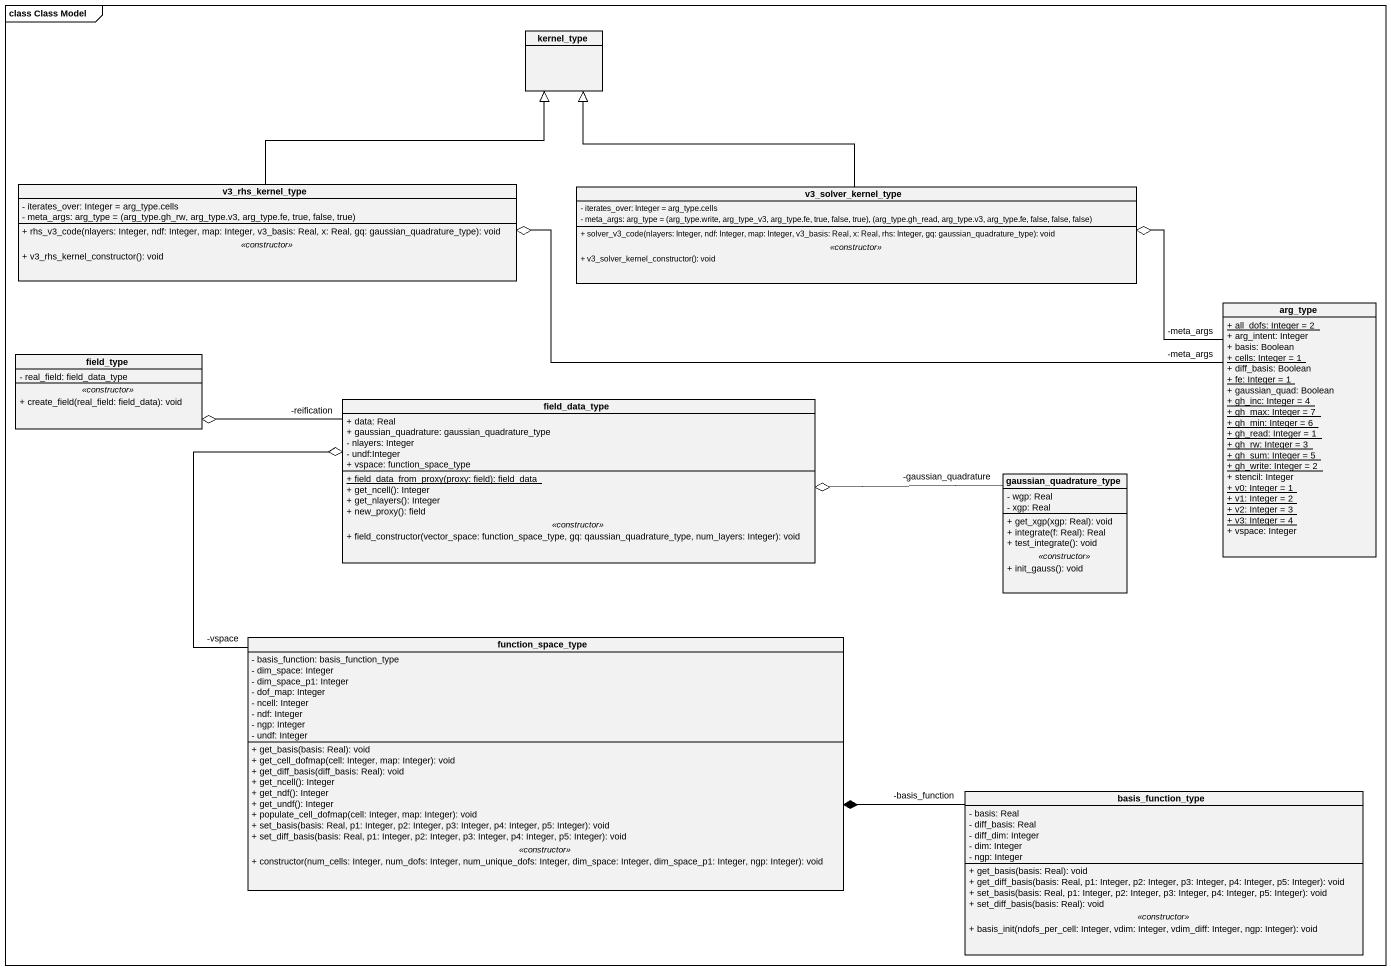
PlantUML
@startuml
mainframe class Class Model
hide circle
hide empty members
skinparam classAttributeIconSize 0
class kernel_type
class v3_rhs_kernel_type {
  - iterates_over: Integer = arg_type.cells
  {field} - meta_args: arg_type = (arg_type.gh_rw, arg_type.v3, arg_type.fe, true, false, true)
  --
  + rhs_v3_code(nlayers: Integer, ndf: Integer, map: Integer, v3_basis: Real, x: Real, gq: gaussian_quadrature_type): void
  .. <<constructor>> ..
  + v3_rhs_kernel_constructor(): void
}
class v3_solver_kernel_type {
  - iterates_over: Integer = arg_type.cells
  {field} - meta_args: arg_type = (arg_type.write, arg_type_v3, arg_type.fe, true, false, true), (arg_type.gh_read, arg_type.v3, arg_type.fe, false, false, false)
  --
  + solver_v3_code(nlayers: Integer, ndf: Integer, map: Integer, v3_basis: Real, x: Real, rhs: Integer, gq: gaussian_quadrature_type): void
  .. <<constructor>> ..
  + v3_solver_kernel_constructor(): void
}
class arg_type {
  {static} + all_dofs: Integer = 2
  + arg_intent: Integer
  + basis: Boolean
  {static} + cells: Integer = 1
  + diff_basis: Boolean
  {static} + fe: Integer = 1
  + gaussian_quad: Boolean
  {static} + gh_inc: Integer = 4
  {static} + gh_max: Integer = 7
  {static} + gh_min: Integer = 6
  {static} + gh_read: Integer = 1
  {static} + gh_rw: Integer = 3
  {static} + gh_sum: Integer = 5
  {static} + gh_write: Integer = 2
  + stencil: Integer
  {static} + v0: Integer = 1
  {static} + v1: Integer = 2
  {static} + v2: Integer = 3
  {static} + v3: Integer = 4
  + vspace: Integer
}
class field_type {
  - real_field: field_data_type
  .. <<constructor>> ..
  + create_field(real_field: field_data): void
}
class field_data_type {
  + data: Real
  + gaussian_quadrature: gaussian_quadrature_type
  - nlayers: Integer
  - undf:Integer
  + vspace: function_space_type
  --
  {static} + field_data_from_proxy(proxy: field): field_data
  + get_ncell(): Integer
  + get_nlayers(): Integer
  + new_proxy(): field
  .. <<constructor>> ..
  + field_constructor(vector_space: function_space_type, gq: qaussian_quadrature_type, num_layers: Integer): void
}
class gaussian_quadrature_type {
  - wgp: Real
  - xgp: Real
  --
  + get_xgp(xgp: Real): void
  + integrate(f: Real): Real
  + test_integrate(): void
  .. <<constructor>> ..
  + init_gauss(): void
}
class function_space_type {
  - basis_function: basis_function_type
  - dim_space: Integer
  - dim_space_p1: Integer
  - dof_map: Integer
  - ncell: Integer
  - ndf: Integer
  - ngp: Integer
  - undf: Integer
  --
  + get_basis(basis: Real): void
  + get_cell_dofmap(cell: Integer, map: Integer): void
  + get_diff_basis(diff_basis: Real): void
  + get_ncell(): Integer
  + get_ndf(): Integer
  + get_undf(): Integer
  + populate_cell_dofmap(cell: Integer, map: Integer): void
  + set_basis(basis: Real, p1: Integer, p2: Integer, p3: Integer, p4: Integer, p5: Integer): void
  + set_diff_basis(basis: Real, p1: Integer, p2: Integer, p3: Integer, p4: Integer, p5: Integer): void
  .. <<constructor>> ..
  + constructor(num_cells: Integer, num_dofs: Integer, num_unique_dofs: Integer, dim_space: Integer, dim_space_p1: Integer, ngp: Integer): void
}
class basis_function_type {
  - basis: Real
  - diff_basis: Real
  - diff_dim: Integer
  - dim: Integer
  - ngp: Integer
  --
  + get_basis(basis: Real): void
  + get_diff_basis(basis: Real, p1: Integer, p2: Integer, p3: Integer, p4: Integer, p5: Integer): void
  + set_basis(basis: Real, p1: Integer, p2: Integer, p3: Integer, p4: Integer, p5: Integer): void
  + set_diff_basis(basis: Real): void
  .. <<constructor>> ..
  + basis_init(ndofs_per_cell: Integer, vdim: Integer, vdim_diff: Integer, ngp: Integer): void
}
v3_rhs_kernel_type -right-|> kernel_type
v3_solver_kernel_type -left-|> kernel_type
arg_type "-meta_args" -left-o v3_rhs_kernel_type
arg_type "-meta_args" -left-o v3_solver_kernel_type
field_data_type "-reification" -left-o field_type
gaussian_quadrature_type "-gaussian_quadrature" -left-o field_data_type
function_space_type "-vspace" -up-o field_data_type
basis_function_type "-basis_function" -left-* function_space_type
@enduml
